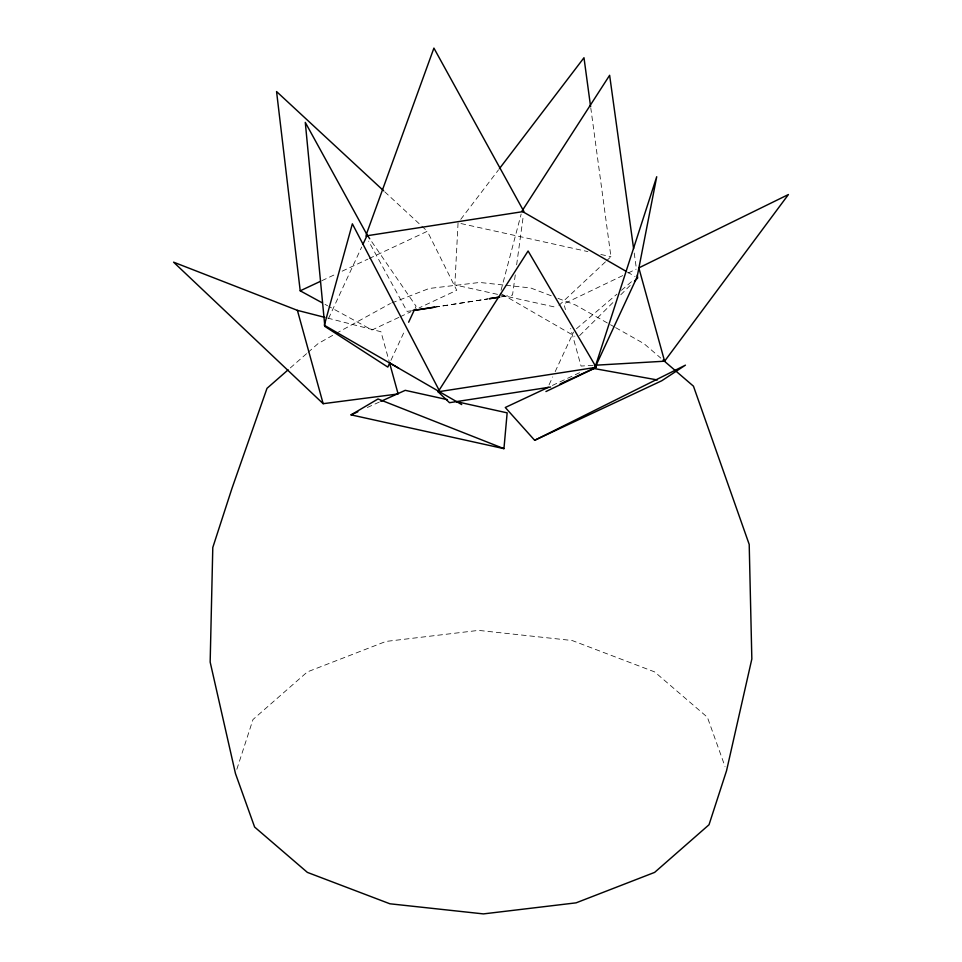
<?xml version="1.0" encoding="UTF-8"?>
<svg xmlns="http://www.w3.org/2000/svg" width="962" height="962" viewBox="0 0 962 962"><rect width="100%" height="100%" fill="white"/><g stroke="black" fill="none" stroke-linecap="round" stroke-linejoin="round"><path stroke-width="0.72" stroke-dasharray="4.81 3.61" d="M458.056 222.907L454.846 284.92L498.52 294.576M515.271 274.904L512.518 295.094L501.046 296.873M516.642 264.815L523.304 215.813M501.046 290.32L521.163 214.057M236.844 769.275L252.982 719.54L307.371 671.897L385.918 641.438L478.571 630.387L572.101 640.5L654.629 671.897L707.383 717.243L725.023 766.522M328.535 318.458L361.7 247.018M390.945 360.341L404.978 330.11M415.103 308.309L416.065 306.229L370.586 240.019M549.062 384.824L552.729 376.924M555.17 371.657L573.556 332.046M460.75 219.372L498.532 169.817M579.569 335.654L614.429 301.07M620.779 294.781L632.395 283.249M558.934 305.423L605.519 261.772M606.601 260.762L610.93 256.698L590.824 108.225M290.308 367.929L306.95 353.343M308.068 352.369L318.049 343.626L334.788 334.175M576.43 328.763L616.907 294.168M621.404 290.32L633.778 279.75M336.075 333.441L390.44 303.487M622.775 275.577L563.876 303.824L565.464 309.62M628.126 273.016L636.159 269.156M321.861 280.688L336.736 273.713M342.147 271.176L367.833 259.151M369.192 258.513L427.344 231.277L456.722 290.284L419.059 307.936M398.881 317.388L371.969 329.99L328.92 306.481M400.216 316.751L410.978 311.712M552.368 385.437L580.615 372.21M367.316 407.503L379.509 401.984M391.823 302.946L429.136 288.48L479.677 282.455L504.461 285.125M411.447 310.726L407.106 311.399L368.626 241.149M434.596 307.143L488.107 298.869M501.13 296.861L505.471 296.188L574.867 336.267M434.728 307.191L487.77 298.941M592.977 365.356L581.048 366.053L570.658 328.427M505.916 285.281L530.687 287.963L552.513 296.272M460.942 223.545L587.854 251.599M600.841 254.473L610.93 256.698M499.975 294.901L556.757 307.443M327.657 318.097L380.952 331.734L388.949 360.666M557.972 298.34L575.697 305.098L614.333 326.9M325.012 304.353L327.609 305.772M615.62 327.633L643.951 343.626L660.822 358.129M627.392 272.066L635.1 276.527M500.288 293.194L505.471 296.188M384.728 191.787L420.791 225.204M421.873 226.214L427.344 231.277M634.223 253.03L636.255 267.725"/><path stroke-width="1.44" d="M503.944 448.653L378.018 398.965L351.07 414.862L503.944 448.653L507.154 412.854L456.192 401.587M594.781 368.157L656.721 176.731L637.145 276.864L594.781 368.157L545.935 391.546M366.281 234.548L433.91 48.1L523.893 211.484L365.776 235.943M362.927 244.372L367.219 235.113L305.279 122.366L324.855 326.395L387.818 367.087L389.73 362.975L398.725 368.181M408.646 322.222L414.129 310.389L434.728 307.191M550.661 387.025L449.482 402.693L438.107 391.787L528.09 250.998L596.224 367.328L560.052 383.994M664.598 361.207L788.419 194.54L638.84 267.881L664.598 361.207L594.468 365.271M499.434 168.639L583.982 57.732L590.62 106.734M634.511 281.144L637.674 278.006L637.265 275.072M288.095 369.865L267.003 388.335L231.926 488.504L212.794 547.498L210.161 662.06L235.462 773.544L254.617 827.043L307.371 872.39L389.899 903.787L483.429 913.9L576.082 902.849L654.629 872.39L709.018 824.747L726.538 770.742L751.839 658.97L749.206 544.432L693.458 386.183L663.083 360.065M534.656 440.295L685.437 365.151L661.784 380.748L534.656 440.295L505.278 407.491L548.328 387.325M383.634 190.777L276.563 91.558L300.216 290.813L320.502 281.313M413.672 310.449L416.366 309.187M351.07 414.862L357.84 411.796M380.856 401.37L405.242 390.332L447.462 399.663M412.89 310.498L434.596 307.143M489.562 298.653L499.687 297.078M489.249 298.713L499.567 297.102M438.107 391.787L596.224 367.328M324.771 317.364L297.402 310.353L173.581 262.169L323.16 403.691L398.124 393.951L389.345 362.121M592.953 368.326L657.383 379.954M300.216 290.813L322.402 302.922M626.106 271.32L521.921 211.183L609.631 75.289L633.609 248.629M461.712 404.581L324.326 325.264L352.369 223.821L440.079 392.087M367.219 235.113L369.745 238.792M297.402 310.353L323.16 403.691"/></g></svg>
